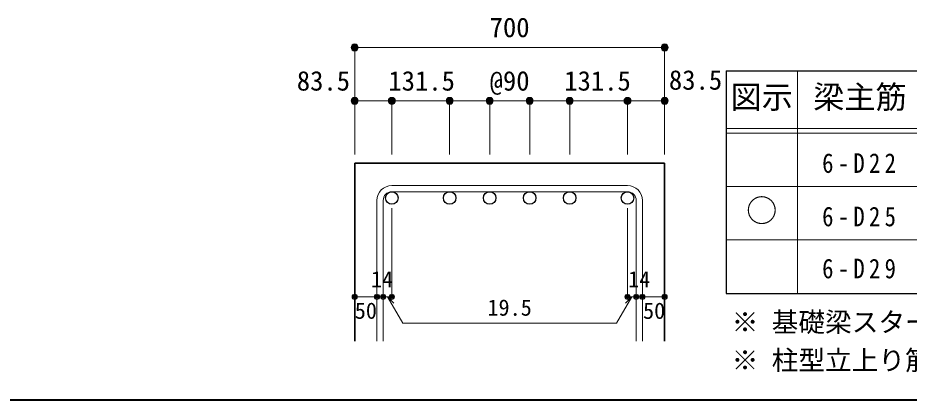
# Model space of a CAD drawing. Units: millimetres at full size, sheet at 1:20; details may follow other scales. Extents: x -3982 to 3969, y -2797 to 2801.
# Drawn here: x -628 to 1377, y -2797 to -1938 of the extents above; entities that cross this region are included whole.
import ezdxf
from ezdxf.enums import TextEntityAlignment as Align

# ---------------------------------------------------------------- set-up
doc = ezdxf.new("R2010")
doc.units = ezdxf.units.MM
doc.header["$LTSCALE"] = 20
doc.header["$PDMODE"] = 32
doc.header["$PDSIZE"] = 12
for name, color, linetype, lineweight in [('6-1_躯体線', 2, 'Continuous', 35), ('6-5_梁主筋', 7, 'Continuous', 18), ('6-6_S.T.P.', 7, 'Continuous', 18), ('6-7_文字', 7, 'Continuous', 18), ('6-D_寸法', 4, 'Continuous', 9), ('6-E_枠', 7, 'Continuous', 18), ('F-0_枠', 6, 'Continuous', 40)]:
    doc.layers.add(name, color=color, linetype=linetype, lineweight=lineweight)
doc.styles.add('ＭＳ ゴシック', font='')
doc.styles.get('ＭＳ ゴシック').set_extended_font_data('MS Gothic')

msp = doc.modelspace()

# ---------------------------------------------------------------- linework, layer by layer
at = {"layer": '6-1_躯体線'}
for p, q in [((129.79, -2264.67), (129.79, -2664.67)), ((129.79, -2264.67), (826.79, -2264.67)), ((826.79, -2264.67), (826.79, -2664.67))]:
    msp.add_line(p, q, dxfattribs=at)
at = {"layer": '6-5_梁主筋', "color": 3, "lineweight": 25}
for centre in [(213.29, -2342.67), (343.29, -2342.67), (433.29, -2342.67), (523.29, -2342.67), (613.29, -2342.67), (743.29, -2342.67)]:
    msp.add_circle(centre, 14, dxfattribs=at)
at = {"layer": '6-6_S.T.P.'}
for p, q in [((743.29, -2314.67), (213.29, -2314.67)), ((743.29, -2328.67), (213.29, -2328.67)), ((179.79, -2348.17), (179.79, -2664.67)), ((193.79, -2348.17), (193.79, -2664.67)), ((762.79, -2348.17), (762.79, -2664.67)), ((776.79, -2348.17), (776.79, -2664.67))]:
    msp.add_line(p, q, dxfattribs=at)
for centre, radius, start, end in [((213.29, -2348.17), 33.5, 90, 180), ((743.29, -2348.17), 33.5, 0, 90), ((213.29, -2348.17), 19.5, 90, 180), ((743.29, -2348.17), 19.5, 0, 90)]:
    msp.add_arc(centre, radius, start, end, dxfattribs=at)
at = {"layer": '6-D_寸法'}
for p, q in [((129.79, -2004.67), (129.79, -2124.67)), ((129.79, -2004.67), (826.79, -2004.67)), ((826.79, -2004.67), (826.79, -2124.67)), ((129.79, -2124.67), (129.79, -2244.67)), ((129.79, -2124.67), (213.29, -2124.67)), ((213.29, -2124.67), (213.29, -2244.67)), ((213.29, -2124.67), (343.29, -2124.67)), ((343.29, -2124.67), (343.29, -2244.67)), ((343.29, -2124.67), (433.29, -2124.67)), ((433.29, -2124.67), (433.29, -2244.67)), ((433.29, -2124.67), (523.29, -2124.67)), ((523.29, -2124.67), (523.29, -2244.67)), ((613.29, -2124.67), (613.29, -2244.67)), ((743.29, -2124.67), (743.29, -2244.67)), ((743.29, -2124.67), (826.79, -2124.67)), ((826.79, -2124.67), (826.79, -2244.67)), ((213.29, -2564.67), (213.29, -2365.34)), ((743.29, -2564.67), (743.29, -2365.34)), ((129.79, -2564.67), (179.79, -2564.67)), ((179.79, -2564.67), (213.29, -2564.67)), ((203.54, -2564.67), (217.68, -2578.81)), ((203.54, -2564.67), (237.76, -2623.95)), ((753.04, -2564.67), (718.82, -2623.95)), ((753.04, -2564.67), (738.9, -2578.81)), ((743.29, -2564.67), (826.79, -2564.67)), ((762.79, -2564.67), (776.79, -2564.67)), ((237.76, -2623.95), (718.82, -2623.95))]:
    msp.add_line(p, q, dxfattribs=at)
msp.add_lwpolyline([(523.29, -2124.67), (613.29, -2124.67), (743.29, -2124.67)], dxfattribs=at)
for centre, radius in [((129.79, -2004.67), 8), ((129.79, -2004.67), 7.2), ((129.79, -2004.67), 6.4), ((129.79, -2004.67), 5.6), ((129.79, -2004.67), 4.8), ((129.79, -2004.67), 4), ((129.79, -2004.67), 3.2), ((129.79, -2004.67), 2.4), ((129.79, -2004.67), 1.6), ((129.79, -2004.67), 0.8), ((826.79, -2004.67), 8), ((826.79, -2004.67), 7.2), ((826.79, -2004.67), 6.4), ((826.79, -2004.67), 5.6), ((826.79, -2004.67), 4.8), ((826.79, -2004.67), 4), ((826.79, -2004.67), 3.2), ((826.79, -2004.67), 2.4), ((826.79, -2004.67), 1.6), ((826.79, -2004.67), 0.8), ((129.79, -2124.67), 8), ((129.79, -2124.67), 7.2), ((129.79, -2124.67), 6.4), ((129.79, -2124.67), 5.6), ((129.79, -2124.67), 4.8), ((129.79, -2124.67), 4), ((129.79, -2124.67), 3.2), ((129.79, -2124.67), 2.4), ((129.79, -2124.67), 1.6), ((129.79, -2124.67), 0.8), ((213.29, -2124.67), 8), ((213.29, -2124.67), 7.2), ((213.29, -2124.67), 6.4), ((213.29, -2124.67), 5.6), ((213.29, -2124.67), 4.8), ((213.29, -2124.67), 4), ((213.29, -2124.67), 3.2), ((213.29, -2124.67), 2.4), ((213.29, -2124.67), 1.6), ((213.29, -2124.67), 0.8), ((343.29, -2124.67), 8), ((343.29, -2124.67), 7.2), ((343.29, -2124.67), 6.4), ((343.29, -2124.67), 5.6), ((343.29, -2124.67), 4.8), ((343.29, -2124.67), 4), ((343.29, -2124.67), 3.2), ((343.29, -2124.67), 2.4), ((343.29, -2124.67), 1.6), ((343.29, -2124.67), 0.8), ((433.29, -2124.67), 8), ((433.29, -2124.67), 7.2), ((433.29, -2124.67), 6.4), ((433.29, -2124.67), 5.6), ((433.29, -2124.67), 4.8), ((433.29, -2124.67), 4), ((433.29, -2124.67), 3.2), ((433.29, -2124.67), 2.4), ((433.29, -2124.67), 1.6), ((433.29, -2124.67), 0.8), ((523.29, -2124.67), 8), ((523.29, -2124.67), 7.2), ((523.29, -2124.67), 6.4), ((523.29, -2124.67), 5.6), ((523.29, -2124.67), 4.8), ((523.29, -2124.67), 4), ((523.29, -2124.67), 3.2), ((523.29, -2124.67), 2.4), ((523.29, -2124.67), 1.6), ((523.29, -2124.67), 0.8), ((613.29, -2124.67), 8), ((613.29, -2124.67), 7.2), ((613.29, -2124.67), 6.4), ((613.29, -2124.67), 5.6), ((613.29, -2124.67), 4.8), ((613.29, -2124.67), 4), ((613.29, -2124.67), 3.2), ((613.29, -2124.67), 2.4), ((613.29, -2124.67), 1.6), ((613.29, -2124.67), 0.8), ((743.29, -2124.67), 8), ((743.29, -2124.67), 7.2), ((743.29, -2124.67), 6.4), ((743.29, -2124.67), 5.6), ((743.29, -2124.67), 4.8), ((743.29, -2124.67), 4), ((743.29, -2124.67), 3.2), ((743.29, -2124.67), 2.4), ((743.29, -2124.67), 1.6), ((743.29, -2124.67), 0.8), ((826.79, -2124.67), 8), ((826.79, -2124.67), 7.2), ((826.79, -2124.67), 6.4), ((826.79, -2124.67), 5.6), ((826.79, -2124.67), 4.8), ((826.79, -2124.67), 4), ((826.79, -2124.67), 3.2), ((826.79, -2124.67), 2.4), ((826.79, -2124.67), 1.6), ((826.79, -2124.67), 0.8), ((129.79, -2564.67), 4), ((129.79, -2564.67), 3.6), ((129.79, -2564.67), 3.2), ((129.79, -2564.67), 2.8), ((129.79, -2564.67), 2.4), ((129.79, -2564.67), 2), ((129.79, -2564.67), 1.6), ((129.79, -2564.67), 1.2), ((129.79, -2564.67), 0.8), ((129.79, -2564.67), 0.4), ((179.79, -2564.67), 4), ((179.79, -2564.67), 3.6), ((179.79, -2564.67), 3.2), ((179.79, -2564.67), 2.8), ((179.79, -2564.67), 2.4), ((179.79, -2564.67), 2), ((179.79, -2564.67), 1.6), ((179.79, -2564.67), 1.2), ((179.79, -2564.67), 0.8), ((179.79, -2564.67), 0.4), ((193.79, -2564.67), 4), ((193.79, -2564.67), 3.6), ((193.79, -2564.67), 3.2), ((193.79, -2564.67), 2.8), ((193.79, -2564.67), 2.4), ((193.79, -2564.67), 2), ((193.79, -2564.67), 1.6), ((193.79, -2564.67), 1.2), ((193.79, -2564.67), 0.8), ((193.79, -2564.67), 0.4), ((213.29, -2564.67), 4), ((213.29, -2564.67), 3.6), ((213.29, -2564.67), 3.2), ((213.29, -2564.67), 2.8), ((213.29, -2564.67), 2.4), ((213.29, -2564.67), 2), ((213.29, -2564.67), 1.6), ((213.29, -2564.67), 1.2), ((213.29, -2564.67), 0.8), ((213.29, -2564.67), 0.4), ((743.29, -2564.67), 4), ((743.29, -2564.67), 3.6), ((743.29, -2564.67), 3.2), ((743.29, -2564.67), 2.8), ((743.29, -2564.67), 2.4), ((743.29, -2564.67), 2), ((743.29, -2564.67), 1.6), ((743.29, -2564.67), 1.2), ((743.29, -2564.67), 0.8), ((743.29, -2564.67), 0.4), ((762.79, -2564.67), 4), ((762.79, -2564.67), 3.6), ((762.79, -2564.67), 3.2), ((762.79, -2564.67), 2.8), ((762.79, -2564.67), 2.4), ((762.79, -2564.67), 2), ((762.79, -2564.67), 1.6), ((762.79, -2564.67), 1.2), ((762.79, -2564.67), 0.8), ((762.79, -2564.67), 0.4), ((776.79, -2564.67), 4), ((776.79, -2564.67), 3.6), ((776.79, -2564.67), 3.2), ((776.79, -2564.67), 2.8), ((776.79, -2564.67), 2.4), ((776.79, -2564.67), 2), ((776.79, -2564.67), 1.6), ((776.79, -2564.67), 1.2), ((776.79, -2564.67), 0.8), ((776.79, -2564.67), 0.4), ((826.79, -2564.67), 4), ((826.79, -2564.67), 3.6), ((826.79, -2564.67), 3.2), ((826.79, -2564.67), 2.8), ((826.79, -2564.67), 2.4), ((826.79, -2564.67), 2), ((826.79, -2564.67), 1.6), ((826.79, -2564.67), 1.2), ((826.79, -2564.67), 0.8), ((826.79, -2564.67), 0.4)]:
    msp.add_circle(centre, radius, dxfattribs=at)
at = {"layer": '6-D_寸法', "color": 7}
for p in [(129.79, -2004.67), (826.79, -2004.67), (129.79, -2124.67), (213.29, -2124.67), (343.29, -2124.67), (433.29, -2124.67), (523.29, -2124.67), (613.29, -2124.67), (743.29, -2124.67), (826.79, -2124.67), (129.79, -2564.67), (179.79, -2564.67), (193.79, -2564.67), (213.29, -2564.67), (743.29, -2564.67), (762.79, -2564.67), (776.79, -2564.67), (826.79, -2564.67)]:
    msp.add_point(p, dxfattribs=at)
at = {"layer": '6-E_枠', "color": 3, "lineweight": 25}
for p, q in [((965.14, -2056.95), (965.14, -2556.95)), ((965.14, -2056.95), (2406.83, -2056.95)), ((965.14, -2556.95), (2406.83, -2556.95))]:
    msp.add_line(p, q, dxfattribs=at)
at = {"layer": '6-E_枠'}
for p, q in [((1125.14, -2056.95), (1125.14, -2556.95)), ((965.14, -2186.95), (2406.83, -2186.95)), ((965.14, -2196.95), (2406.83, -2196.95)), ((965.14, -2316.95), (2406.83, -2316.95)), ((965.14, -2436.95), (2406.83, -2436.95))]:
    msp.add_line(p, q, dxfattribs=at)
at = {"layer": 'F-0_枠'}
msp.add_line((3969.4, -2796.83), (-3981.92, -2796.83), dxfattribs=at)

# ---------------------------------------------------------------- texts
at = {"layer": '6-7_文字', "color": 2, "style": 'ＭＳ ゴシック'}
for s, p in [('梁主筋', (1160.98, -2156.95)), ('図示', (975.14, -2156.95)), ('○', (1010.14, -2411.95))]:
    msp.add_text(s, height=51.32, dxfattribs=at).set_placement(p, align=Align.BOTTOM_LEFT)
at = {"layer": '6-7_文字', "style": 'ＭＳ ゴシック'}
for s, p in [('※ 基礎梁スターラップ     D13 @200', (977.51, -2656.67)), ('※ 柱型立上り筋●は引張側領域時', (977.51, -2742.34))]:
    msp.add_text(s, height=43.99, dxfattribs=at).set_placement(p, align=Align.BOTTOM_LEFT)
at = {"layer": '6-7_文字', "char_height": 43.99, "attachment_point": 7, "style": 'ＭＳ ゴシック'}
for s, insert in [('\\T1.38;\\W0.85;6-D22', (1180.98, -2286.95)), ('\\T1.38;\\W0.85;6-D25', (1180.98, -2406.95)), ('\\T1.38;\\W0.85;6-D29', (1180.98, -2523.82))]:
    msp.add_mtext(s, dxfattribs=dict(at, insert=insert))
at = {"layer": '6-D_寸法', "style": 'ＭＳ ゴシック'}
for s, height, p in [('700', 43.99, (433.29, -1994.67)), ('83.5', 43.99, (-0.39, -2114.67)), ('131.5', 43.99, (205.54, -2114.67)), ('@90', 43.99, (433.29, -2114.67)), ('131.5', 43.99, (601.04, -2114.67)), ('83.5', 43.99, (836.35, -2112.69)), ('14', 36.66, (166.48, -2554.6)), ('14', 36.66, (744.58, -2554.59)), ('50', 36.66, (129.96, -2625.11)), ('19.5', 36.66, (428.29, -2618.14)), ('50', 36.66, (778.15, -2625.3))]:
    msp.add_text(s, height=height, dxfattribs=at).set_placement(p, align=Align.BOTTOM_LEFT)

doc.saveas('drawing.dxf')
